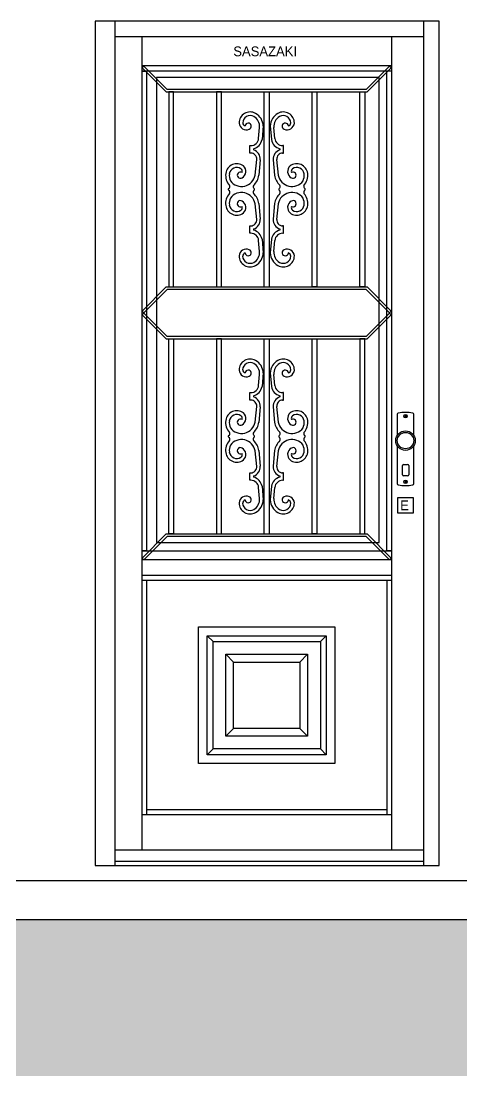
# Model space of a CAD drawing. Extents: x 500 to 638, y 181 to 267.
# Drawn here: x 617.706 to 618.837, y 221.508 to 224.212 of the extents above; entities that cross this region are included whole.
import ezdxf
from ezdxf.enums import TextEntityAlignment as Align

# ---------------------------------------------------------------- set-up
doc = ezdxf.new("R2010")
doc.units = 0
doc.header["$LTSCALE"] = 7
for name, color, linetype in [('ALVENARIA', 7, 'CONTINUOUS'), ('HATCH', 30, 'CONTINUOUS'), ('JAPOR', 142, 'CONTINUOUS')]:
    doc.layers.add(name, color=color, linetype=linetype)
doc.styles.add('SCHOBK', font='txt', dxfattribs={"oblique": 15})

# ---------------------------------------------------------------- blocks, each defined once
blk = doc.blocks.new('A$C62C5035A')
at = {"layer": 'JAPOR'}
for p, q in [((0, 2.165), (0, 0)), ((0.882, 2.165), (0, 2.165)), ((0.05, 2.165), (0.05, 0)), ((0.842, 2.165), (0.842, 0)), ((0.882, 0), (0.882, 2.165)), ((0.842, 2.125), (0.05, 2.125)), ((0.12, 2.125), (0.12, 0.04)), ((0.76, 2.125), (0.76, 0.04)), ((0.76, 2.05), (0.12, 2.05)), ((0.76, 2.037), (0.12, 2.037)), ((0.12, 2.037), (0.132, 2.037)), ((0.125, 2.0497), (0.1205, 2.0453)), ((0.1205, 2.0453), (0.1824, 1.9834)), ((0.185, 1.9897), (0.125, 2.0497)), ((0.132, 2.037), (0.132, 0.8065)), ((0.755, 2.0497), (0.695, 1.9897)), ((0.6976, 1.9834), (0.7595, 2.0453)), ((0.748, 0.8065), (0.748, 2.037)), ((0.7595, 2.0453), (0.755, 2.0497)), ((0.157, 2.02), (0.157, 0.828)), ((0.728, 2.02), (0.157, 2.02)), ((0.728, 0.828), (0.728, 2.02)), ((0.1824, 1.9834), (0.6976, 1.9834)), ((0.695, 1.9897), (0.185, 1.9897)), ((0.1888, 1.9834), (0.1888, 1.4834)), ((0.2013, 1.9834), (0.1888, 1.9834)), ((0.2013, 1.4834), (0.2013, 1.9834)), ((0.3113, 1.9834), (0.3113, 1.4834)), ((0.3238, 1.9834), (0.3113, 1.9834)), ((0.3238, 1.4834), (0.3238, 1.9834)), ((0.4338, 1.4834), (0.4338, 1.9834)), ((0.4463, 1.9834), (0.4463, 1.4834)), ((0.5563, 1.4834), (0.5563, 1.9834)), ((0.5563, 1.9834), (0.5688, 1.9834)), ((0.5688, 1.9834), (0.5688, 1.4834)), ((0.6788, 1.4834), (0.6788, 1.9834)), ((0.6788, 1.9834), (0.6913, 1.9834)), ((0.6913, 1.9834), (0.6913, 1.4834)), ((0.431, 1.8962), (0.4279, 1.8611)), ((0.449, 1.8962), (0.4521, 1.8611)), ((0.4192, 1.8641), (0.4217, 1.8924)), ((0.4608, 1.8641), (0.4583, 1.8924)), ((0.397, 1.8457), (0.3991, 1.8457)), ((0.397, 1.8266), (0.397, 1.8457)), ((0.483, 1.8457), (0.4809, 1.8457)), ((0.483, 1.8266), (0.483, 1.8457)), ((0.3993, 1.8266), (0.397, 1.8266)), ((0.4061, 1.8375), (0.4061, 1.8347)), ((0.4739, 1.8375), (0.4739, 1.8347)), ((0.4807, 1.8266), (0.483, 1.8266)), ((0.4102, 1.7704), (0.4144, 1.8102)), ((0.4234, 1.8094), (0.4199, 1.7696)), ((0.4566, 1.8094), (0.4601, 1.7696)), ((0.4698, 1.7704), (0.4656, 1.8102)), ((0.4144, 1.6566), (0.4102, 1.6964)), ((0.4199, 1.6972), (0.4234, 1.6574)), ((0.4601, 1.6972), (0.4566, 1.6574)), ((0.4656, 1.6566), (0.4698, 1.6964)), ((0.397, 1.6402), (0.3993, 1.6402)), ((0.397, 1.6211), (0.397, 1.6402)), ((0.4061, 1.6321), (0.4061, 1.6293)), ((0.4739, 1.6321), (0.4739, 1.6293)), ((0.483, 1.6402), (0.4807, 1.6402)), ((0.483, 1.6211), (0.483, 1.6402)), ((0.3991, 1.6211), (0.397, 1.6211)), ((0.4217, 1.5744), (0.4192, 1.6027)), ((0.4279, 1.6057), (0.431, 1.5706)), ((0.4521, 1.6057), (0.449, 1.5706)), ((0.4583, 1.5744), (0.4608, 1.6027)), ((0.4809, 1.6211), (0.483, 1.6211)), ((0.1205, 1.4215), (0.1824, 1.4834)), ((0.185, 1.477), (0.125, 1.417)), ((0.1824, 1.4834), (0.6976, 1.4834)), ((0.695, 1.477), (0.185, 1.477)), ((0.1888, 1.4834), (0.2013, 1.4834)), ((0.3113, 1.4834), (0.3238, 1.4834)), ((0.5688, 1.4834), (0.5563, 1.4834)), ((0.6913, 1.4834), (0.6788, 1.4834)), ((0.755, 1.417), (0.695, 1.477)), ((0.6976, 1.4834), (0.7595, 1.4215)), ((0.125, 1.417), (0.1205, 1.4215)), ((0.125, 1.4164), (0.1205, 1.412)), ((0.1205, 1.412), (0.1824, 1.3501)), ((0.185, 1.3564), (0.125, 1.4164)), ((0.755, 1.4164), (0.695, 1.3564)), ((0.6976, 1.3501), (0.7595, 1.412)), ((0.7595, 1.4215), (0.755, 1.417)), ((0.7595, 1.412), (0.755, 1.4164)), ((0.695, 1.3564), (0.185, 1.3564)), ((0.1824, 1.3501), (0.6976, 1.3501)), ((0.1888, 0.8501), (0.1888, 1.3501)), ((0.1888, 1.3501), (0.2013, 1.3501)), ((0.2013, 1.3501), (0.2013, 0.8501)), ((0.3113, 1.3501), (0.3113, 0.8501)), ((0.3238, 1.3501), (0.3113, 1.3501)), ((0.3238, 0.8501), (0.3238, 1.3501)), ((0.4338, 0.8501), (0.4338, 1.3501)), ((0.4463, 1.3501), (0.4463, 0.8501)), ((0.5563, 0.8501), (0.5563, 1.3501)), ((0.5563, 1.3501), (0.5688, 1.3501)), ((0.5688, 1.3501), (0.5688, 0.8501)), ((0.6788, 1.3501), (0.6788, 0.8501)), ((0.6913, 1.3501), (0.6788, 1.3501)), ((0.6913, 0.8501), (0.6913, 1.3501)), ((0.4192, 1.2308), (0.4217, 1.2591)), ((0.431, 1.2629), (0.4279, 1.2278)), ((0.449, 1.2629), (0.4521, 1.2278)), ((0.4608, 1.2308), (0.4583, 1.2591)), ((0.397, 1.2124), (0.3991, 1.2124)), ((0.397, 1.1933), (0.397, 1.2124)), ((0.3993, 1.1933), (0.397, 1.1933)), ((0.4061, 1.2042), (0.4061, 1.2014)), ((0.4739, 1.2042), (0.4739, 1.2014)), ((0.4807, 1.1933), (0.483, 1.1933)), ((0.483, 1.2124), (0.4809, 1.2124)), ((0.483, 1.1933), (0.483, 1.2124)), ((0.4102, 1.1371), (0.4144, 1.1769)), ((0.4234, 1.1761), (0.4199, 1.1363)), ((0.4566, 1.1761), (0.4601, 1.1363)), ((0.4698, 1.1371), (0.4656, 1.1769)), ((0.775, 1.157), (0.775, 1.1031)), ((0.817, 1.1031), (0.817, 1.157)), ((0.4144, 1.0233), (0.4102, 1.0631)), ((0.4199, 1.0639), (0.4234, 1.0241)), ((0.4601, 1.0639), (0.4566, 1.0241)), ((0.4656, 1.0233), (0.4698, 1.0631)), ((0.775, 1.0759), (0.775, 0.9791)), ((0.817, 0.9791), (0.817, 1.0759)), ((0.791, 1.0284), (0.8011, 1.0284)), ((0.397, 0.9878), (0.397, 1.0069)), ((0.397, 1.0069), (0.3993, 1.0069)), ((0.483, 1.0069), (0.4807, 1.0069)), ((0.483, 0.9878), (0.483, 1.0069)), ((0.788, 1.002), (0.788, 1.0254)), ((0.8041, 1.0254), (0.8041, 1.002)), ((0.3991, 0.9878), (0.397, 0.9878)), ((0.4061, 0.9988), (0.4061, 0.996)), ((0.4739, 0.9988), (0.4739, 0.996)), ((0.4809, 0.9878), (0.483, 0.9878)), ((0.8011, 0.999), (0.791, 0.999)), ((0.4217, 0.9411), (0.4192, 0.9694)), ((0.4279, 0.9724), (0.431, 0.9373)), ((0.4521, 0.9724), (0.449, 0.9373)), ((0.4583, 0.9411), (0.4608, 0.9694)), ((0.776, 0.9435), (0.816, 0.9435)), ((0.776, 0.9035), (0.776, 0.9435)), ((0.816, 0.9435), (0.816, 0.9035)), ((0.816, 0.9035), (0.776, 0.9035)), ((0.1205, 0.7882), (0.1824, 0.8501)), ((0.185, 0.8437), (0.125, 0.7837)), ((0.1824, 0.8501), (0.6976, 0.8501)), ((0.695, 0.8437), (0.185, 0.8437)), ((0.2013, 0.8501), (0.1888, 0.8501)), ((0.3113, 0.8501), (0.3238, 0.8501)), ((0.5688, 0.8501), (0.5563, 0.8501)), ((0.6788, 0.8501), (0.6913, 0.8501)), ((0.755, 0.7837), (0.695, 0.8437)), ((0.6976, 0.8501), (0.7595, 0.7882)), ((0.157, 0.828), (0.728, 0.828)), ((0.12, 0.8065), (0.76, 0.8065)), ((0.132, 0.8065), (0.12, 0.8065)), ((0.125, 0.7837), (0.1205, 0.7882)), ((0.76, 0.8065), (0.748, 0.8065)), ((0.7595, 0.7882), (0.755, 0.7837)), ((0.76, 0.7835), (0.12, 0.7835)), ((0.76, 0.7435), (0.12, 0.7435)), ((0.76, 0.7305), (0.12, 0.7305)), ((0.132, 0.7305), (0.132, 0.13)), ((0.748, 0.7305), (0.748, 0.13)), ((0.265, 0.4367), (0.265, 0.6117)), ((0.265, 0.6117), (0.615, 0.6117)), ((0.615, 0.6117), (0.615, 0.4367)), ((0.2875, 0.2842), (0.2875, 0.5892)), ((0.2875, 0.5892), (0.5925, 0.5892)), ((0.2875, 0.5892), (0.3025, 0.5742)), ((0.3025, 0.2992), (0.3025, 0.5742)), ((0.3025, 0.5742), (0.5775, 0.5742)), ((0.5925, 0.5892), (0.5775, 0.5742)), ((0.5775, 0.5742), (0.5775, 0.2992)), ((0.5925, 0.5892), (0.5925, 0.2842)), ((0.335, 0.3317), (0.335, 0.5417)), ((0.335, 0.5417), (0.545, 0.5417)), ((0.355, 0.5217), (0.335, 0.5417)), ((0.545, 0.5417), (0.525, 0.5217)), ((0.545, 0.5417), (0.545, 0.3317)), ((0.355, 0.3517), (0.355, 0.5217)), ((0.355, 0.5217), (0.525, 0.5217)), ((0.525, 0.5217), (0.525, 0.3517)), ((0.265, 0.2617), (0.265, 0.4367)), ((0.615, 0.4367), (0.615, 0.2617)), ((0.355, 0.3517), (0.335, 0.3317)), ((0.525, 0.3517), (0.355, 0.3517)), ((0.545, 0.3317), (0.525, 0.3517)), ((0.545, 0.3317), (0.335, 0.3317)), ((0.2875, 0.2842), (0.3025, 0.2992)), ((0.5775, 0.2992), (0.3025, 0.2992)), ((0.5925, 0.2842), (0.5775, 0.2992)), ((0.5925, 0.2842), (0.2875, 0.2842)), ((0.615, 0.2617), (0.265, 0.2617)), ((0.748, 0.143), (0.132, 0.143)), ((0.76, 0.13), (0.12, 0.13)), ((0.05, 0.04), (0.842, 0.04)), ((0.842, 0.01), (0.05, 0.01)), ((0, 0), (0.882, 0))]:
    blk.add_line(p, q, dxfattribs=at)
for centre, radius in [((0.796, 1.1523), 0.0045), ((0.796, 1.1523), 0.00175), ((0.796, 1.0895), 0.025), ((0.796, 1.0895), 0.021), ((0.796, 0.9838), 0.0045), ((0.796, 0.9838), 0.00175)]:
    blk.add_circle(centre, radius, dxfattribs=at)
for centre, radius, start, end in [((0.3975, 1.9035), 0.0285, 60.8657, 179.6705), ((0.3975, 1.9035), 0.0192, 60.8657, 177.4694), ((0.3928, 1.895), 0.029, 355, 60.8657), ((0.3928, 1.895), 0.0383, 1.7913, 60.8657), ((0.4872, 1.895), 0.0383, 119.1343, 178.2087), ((0.4872, 1.895), 0.029, 119.1343, 185), ((0.4825, 1.9035), 0.0285, 0.3295, 119.1343), ((0.4825, 1.9035), 0.0192, 2.5306, 119.1343), ((0.3878, 1.9053), 0.0189, 185.062, 293.1965), ((0.3879, 1.9053), 0.00962, 185.7146, 249.9339), ((0.3925, 1.8955), 0.008, 289.9831, 174.4392), ((0.4875, 1.8955), 0.008, 5.5608, 250.0169), ((0.4922, 1.9053), 0.0189, 246.8035, 354.938), ((0.4921, 1.9053), 0.00962, 290.0661, 354.2854), ((0.3991, 1.8659), 0.0202, 270, 355), ((0.3991, 1.8659), 0.0292, 283.8504, 350.5568), ((0.4809, 1.8659), 0.0292, 189.4432, 256.1496), ((0.4809, 1.8659), 0.0202, 185, 270), ((0.3993, 1.8115), 0.0151, 355, 90), ((0.3993, 1.8115), 0.0242, 355, 73.7025), ((0.4807, 1.8115), 0.0242, 106.2975, 185), ((0.4807, 1.8115), 0.0151, 90, 185), ((0.3631, 1.7708), 0.0285, 53.3295, 172.1343), ((0.3631, 1.7708), 0.0192, 55.5306, 172.1343), ((0.3675, 1.7796), 0.00962, 343.0661, 47.2854), ((0.3675, 1.7796), 0.0189, 299.8035, 47.938), ((0.5125, 1.7796), 0.0189, 132.062, 240.1965), ((0.5169, 1.7708), 0.0285, 7.8657, 126.6705), ((0.5125, 1.7796), 0.00962, 132.7146, 196.9339), ((0.5169, 1.7708), 0.0192, 7.8657, 124.4694), ((0.3728, 1.7694), 0.0382, 172.1343, 222.1566), ((0.3781, 1.7695), 0.0342, 173.4557, 204.2834), ((0.3753, 1.7768), 0.0356, 216.9803, 349.5157), ((0.3725, 1.77), 0.008, 58.5608, 303.0169), ((0.3725, 1.778), 0.0481, 315.2677, 350.0351), ((0.5075, 1.778), 0.0481, 189.9649, 224.7323), ((0.5047, 1.7768), 0.0356, 190.4843, 323.0197), ((0.5075, 1.77), 0.008, 236.9831, 121.4392), ((0.5019, 1.7695), 0.0342, 335.7166, 6.5443), ((0.5072, 1.7694), 0.0382, 317.8434, 7.8657), ((0.3437, 1.7334), 0.00252, 121.3369, 180), ((0.3437, 1.7334), 0.00252, 180, 238.6631), ((0.3392, 1.7407), 0.00605, 301.3369, 30.3082), ((0.3392, 1.7261), 0.00605, 329.6918, 58.6631), ((0.4117, 1.7404), 0.00625, 143.5315, 232.3847), ((0.4117, 1.7264), 0.00625, 127.6153, 216.4685), ((0.4064, 1.7334), 0.00252, 0, 53.238), ((0.4064, 1.7334), 0.00252, 306.762, 0), ((0.4736, 1.7334), 0.00252, 126.762, 180), ((0.4736, 1.7334), 0.00252, 180, 233.238), ((0.4683, 1.7404), 0.00625, 307.6153, 36.4685), ((0.4683, 1.7264), 0.00625, 323.5315, 52.3847), ((0.5408, 1.7407), 0.00605, 149.6918, 238.6631), ((0.5408, 1.7261), 0.00605, 121.3369, 210.3082), ((0.5363, 1.7334), 0.00252, 0, 58.6631), ((0.5363, 1.7334), 0.00252, 301.3369, 0), ((0.3728, 1.6974), 0.0383, 137.8434, 187.8657), ((0.3781, 1.6973), 0.0342, 155.7166, 186.5443), ((0.3753, 1.69), 0.0356, 10.4843, 143.0197), ((0.3725, 1.6968), 0.008, 56.9831, 301.4392), ((0.3725, 1.6888), 0.0481, 9.9649, 44.7323), ((0.5075, 1.6888), 0.0481, 135.2677, 170.0351), ((0.5047, 1.69), 0.0356, 36.9803, 169.5157), ((0.5075, 1.6968), 0.008, 238.5608, 123.0169), ((0.5019, 1.6973), 0.0342, 353.4557, 24.2834), ((0.5072, 1.6974), 0.0383, 352.1343, 42.1566), ((0.3631, 1.696), 0.0285, 187.8657, 306.6705), ((0.3631, 1.696), 0.0192, 187.8657, 304.4694), ((0.3675, 1.6872), 0.00962, 312.7146, 16.9339), ((0.3675, 1.6872), 0.0189, 312.062, 60.1965), ((0.5125, 1.6872), 0.0189, 119.8035, 227.938), ((0.5169, 1.696), 0.0285, 233.3295, 352.1343), ((0.5125, 1.6872), 0.00962, 163.0661, 227.2854), ((0.5169, 1.696), 0.0192, 235.5306, 352.1343), ((0.3993, 1.6553), 0.0151, 270, 5), ((0.3993, 1.6553), 0.0242, 286.2975, 5), ((0.4807, 1.6553), 0.0242, 175, 253.7025), ((0.4807, 1.6553), 0.0151, 175, 270), ((0.3991, 1.6009), 0.0292, 9.4432, 76.1496), ((0.4809, 1.6009), 0.0292, 103.8504, 170.5568), ((0.3991, 1.6009), 0.0202, 5, 90), ((0.4809, 1.6009), 0.0202, 90, 175), ((0.3878, 1.5615), 0.0189, 66.8035, 174.938), ((0.3879, 1.5615), 0.00962, 110.0661, 174.2854), ((0.3925, 1.5713), 0.008, 185.5608, 70.0169), ((0.3928, 1.5718), 0.029, 299.1343, 5), ((0.3928, 1.5718), 0.0383, 299.1343, 358.2087), ((0.4872, 1.5718), 0.0383, 181.7913, 240.8657), ((0.4872, 1.5718), 0.029, 175, 240.8657), ((0.4875, 1.5713), 0.008, 109.9831, 354.4392), ((0.4922, 1.5615), 0.0189, 5.062, 113.1965), ((0.4921, 1.5615), 0.00962, 5.7146, 69.9339), ((0.3975, 1.5633), 0.0285, 180.3295, 299.1343), ((0.3975, 1.5633), 0.0193, 182.5306, 299.1343), ((0.4825, 1.5633), 0.0285, 240.8657, 359.6705), ((0.4825, 1.5633), 0.0193, 240.8657, 357.4694), ((0.3975, 1.2702), 0.0285, 60.8657, 179.6705), ((0.4825, 1.2702), 0.0285, 0.3295, 119.1343), ((0.3975, 1.2702), 0.0193, 60.8657, 177.4694), ((0.3879, 1.272), 0.00962, 185.7146, 249.9339), ((0.3928, 1.2617), 0.029, 355, 60.8657), ((0.3928, 1.2617), 0.0383, 1.7913, 60.8657), ((0.4872, 1.2617), 0.0383, 119.1343, 178.2087), ((0.4872, 1.2617), 0.029, 119.1343, 185), ((0.4825, 1.2702), 0.0193, 2.5306, 119.1343), ((0.4921, 1.272), 0.00962, 290.0661, 354.2854), ((0.3878, 1.272), 0.0189, 185.062, 293.1965), ((0.3925, 1.2622), 0.008, 289.9831, 174.4392), ((0.4875, 1.2622), 0.008, 5.5608, 250.0169), ((0.4922, 1.272), 0.0189, 246.8035, 354.938), ((0.3991, 1.2326), 0.0202, 270, 355), ((0.3991, 1.2326), 0.0292, 283.8504, 350.5568), ((0.4809, 1.2326), 0.0292, 189.4432, 256.1496), ((0.4809, 1.2326), 0.0202, 185, 270), ((0.3993, 1.1782), 0.0151, 355, 90), ((0.3993, 1.1782), 0.0242, 355, 73.7025), ((0.4807, 1.1782), 0.0242, 106.2975, 185), ((0.4807, 1.1782), 0.0151, 90, 185), ((0.3631, 1.1375), 0.0285, 53.3295, 172.1343), ((0.5169, 1.1375), 0.0285, 7.8657, 126.6705), ((0.3728, 1.1361), 0.0383, 172.1343, 222.1566), ((0.3781, 1.1362), 0.0342, 173.4557, 204.2834), ((0.3631, 1.1375), 0.0192, 55.5306, 172.1343), ((0.3753, 1.1435), 0.0356, 216.9803, 349.5157), ((0.3725, 1.1367), 0.008, 58.5608, 303.0169), ((0.3675, 1.1463), 0.00962, 343.0661, 47.2854), ((0.3675, 1.1463), 0.0189, 299.8035, 47.938), ((0.3725, 1.1447), 0.0481, 315.2677, 350.0351), ((0.5075, 1.1447), 0.0481, 189.9649, 224.7323), ((0.5047, 1.1435), 0.0356, 190.4843, 323.0197), ((0.5125, 1.1463), 0.0189, 132.062, 240.1965), ((0.5125, 1.1463), 0.00962, 132.7146, 196.9339), ((0.5075, 1.1367), 0.008, 236.9831, 121.4392), ((0.5169, 1.1375), 0.0192, 7.8657, 124.4694), ((0.5019, 1.1362), 0.0342, 335.7166, 6.5443), ((0.5072, 1.1361), 0.0383, 317.8434, 7.8657), ((0.778, 1.157), 0.003, 101.4403, 180), ((0.796, 1.068), 0.0937, 78.5597, 101.4403), ((0.814, 1.157), 0.003, 0, 78.5597), ((0.3392, 1.1074), 0.00605, 301.3369, 30.3082), ((0.4117, 1.1071), 0.00625, 143.5315, 232.3847), ((0.4683, 1.1071), 0.00625, 307.6153, 36.4685), ((0.5408, 1.1074), 0.00605, 149.6918, 238.6631), ((0.3728, 1.0641), 0.0383, 137.8434, 187.8657), ((0.3437, 1.1001), 0.00252, 121.3369, 180), ((0.3437, 1.1001), 0.00252, 180, 238.6631), ((0.3392, 1.0928), 0.00605, 329.6918, 58.6631), ((0.3753, 1.0567), 0.0356, 10.4843, 143.0197), ((0.4117, 1.0931), 0.00625, 127.6153, 216.4685), ((0.3725, 1.0555), 0.0481, 9.9649, 44.7323), ((0.4064, 1.1001), 0.00252, 0, 53.238), ((0.4064, 1.1001), 0.00252, 306.762, 0), ((0.5075, 1.0555), 0.0481, 135.2677, 170.0351), ((0.5047, 1.0567), 0.0356, 36.9803, 169.5157), ((0.4736, 1.1001), 0.00252, 126.762, 180), ((0.4736, 1.1001), 0.00252, 180, 233.238), ((0.4683, 1.0931), 0.00625, 323.5315, 52.3847), ((0.5408, 1.0928), 0.00605, 121.3369, 210.3082), ((0.5072, 1.0641), 0.0383, 352.1343, 42.1566), ((0.5363, 1.1001), 0.00252, 0, 58.6631), ((0.5363, 1.1001), 0.00252, 301.3369, 0), ((0.3631, 1.0627), 0.0285, 187.8657, 306.6705), ((0.3781, 1.064), 0.0342, 155.7166, 186.5443), ((0.3631, 1.0627), 0.0192, 187.8657, 304.4694), ((0.3725, 1.0635), 0.008, 56.9831, 301.4392), ((0.3675, 1.0539), 0.00962, 312.7146, 16.9339), ((0.3675, 1.0539), 0.0189, 312.062, 60.1965), ((0.5125, 1.0539), 0.0189, 119.8035, 227.938), ((0.5169, 1.0627), 0.0285, 233.3295, 352.1343), ((0.5125, 1.0539), 0.00962, 163.0661, 227.2854), ((0.5075, 1.0635), 0.008, 238.5608, 123.0169), ((0.5169, 1.0627), 0.0192, 235.5306, 352.1343), ((0.5019, 1.064), 0.0342, 353.4557, 24.2834), ((0.791, 1.0254), 0.003, 90, 180), ((0.8011, 1.0254), 0.003, 360, 90), ((0.3993, 1.022), 0.0151, 270, 5), ((0.3993, 1.022), 0.0242, 286.2975, 5), ((0.4807, 1.022), 0.0242, 175, 253.7025), ((0.4807, 1.022), 0.0151, 175, 270), ((0.791, 1.002), 0.003, 180, 270), ((0.8011, 1.002), 0.003, 270, 0), ((0.3991, 0.9676), 0.0202, 5, 90), ((0.3991, 0.9676), 0.0292, 9.4432, 76.1496), ((0.4809, 0.9676), 0.0292, 103.8504, 170.5568), ((0.4809, 0.9676), 0.0202, 90, 175), ((0.778, 0.9791), 0.003, 180, 258.5597), ((0.796, 1.068), 0.0938, 258.5597, 281.4403), ((0.814, 0.9791), 0.003, 281.4403, 0), ((0.3878, 0.9282), 0.0189, 66.8035, 174.938), ((0.4922, 0.9282), 0.0189, 5.062, 113.1965), ((0.3975, 0.93), 0.0285, 180.3295, 299.1343), ((0.3879, 0.9282), 0.00962, 110.0661, 174.2854), ((0.3975, 0.93), 0.0193, 182.5306, 299.1343), ((0.3925, 0.938), 0.008, 185.5608, 70.0169), ((0.3928, 0.9385), 0.029, 299.1343, 5), ((0.3928, 0.9385), 0.0383, 299.1343, 358.2087), ((0.4872, 0.9385), 0.0383, 181.7913, 240.8657), ((0.4872, 0.9385), 0.029, 175, 240.8657), ((0.4825, 0.93), 0.0285, 240.8657, 359.6705), ((0.4825, 0.93), 0.0193, 240.8657, 357.4694), ((0.4875, 0.938), 0.008, 109.9831, 354.4392), ((0.4921, 0.9282), 0.00962, 5.7146, 69.9339)]:
    blk.add_arc(centre, radius, start, end, dxfattribs=at)
at = {"layer": 'JAPOR', "style": 'SCHOBK'}
for s, p in [('SASAZAKI', (0.436, 2.0875)), ('E', (0.7935, 0.9235))]:
    blk.add_text(s, height=0.025, dxfattribs=at).set_placement(p, align=Align.MIDDLE)

msp = doc.modelspace()

# ---------------------------------------------------------------- hatches: boundary and pattern name
at = {"layer": 'HATCH'}
h = msp.add_hatch(dxfattribs=at)
h.set_pattern_fill('AR-HBONE', color=256, scale=0.02, style=0)
h.set_pattern_definition([(45, (0, 0), (9e-18, 0.113137085), [0.24, -0.08]), (135, (0.05657, 0.05657), (9e-18, 0.113137085), [0.24, -0.08])])
h.paths.add_polyline_path([(623.7768, 221.9076), (598.4596, 221.9076), (598.4596, 221.5076), (623.7768, 221.5076)])

# ---------------------------------------------------------------- linework, layer by layer
at = {"layer": 'ALVENARIA'}
for p, q in [((623.4287, 222.0076), (615.4288, 222.0076)), ((623.7768, 221.9076), (598.4596, 221.9076))]:
    msp.add_line(p, q, dxfattribs=at)

# ---------------------------------------------------------------- block references
at = {"layer": 'JAPOR'}
msp.add_blockref('A$C62C5035A', (617.8963, 222.0469), dxfattribs=at)

doc.saveas('drawing.dxf')
